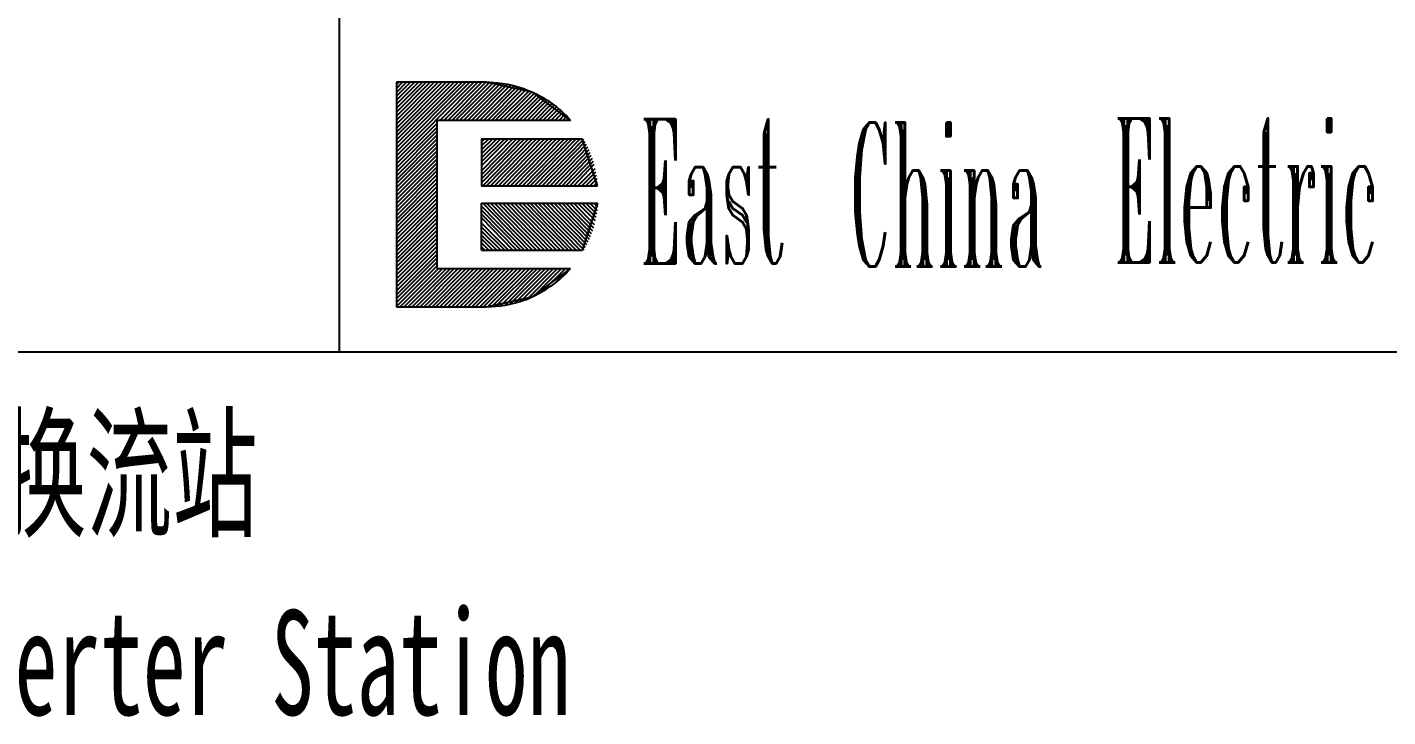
# Model space of a CAD drawing. Header units: millimetres. Extents: x 0 to 841, y 0 to 594.
# Drawn here: x 726.6 to 778.5, y 69 to 95.3 of the extents above; entities that cross this region are included whole.
import ezdxf
from ezdxf.enums import TextEntityAlignment as Align

# ---------------------------------------------------------------- set-up
doc = ezdxf.new("R2010")
doc.units = ezdxf.units.MM
doc.layers.add('GPDRAW', color=1, linetype='Continuous')
doc.layers.add('TITLE', color=1, linetype='Continuous')
doc.styles.add('ECL', font='', dxfattribs={"width": 0.7, "height": 3})
doc.styles.add('LXL', font='', dxfattribs={"width": 0.7, "height": 3})
doc.styles.add('ROMANT', font='ROMANT.SHX', dxfattribs={"width": 0.6})
doc.styles.get('ECL').set_extended_font_data('FangSong_GB2312')
doc.styles.get('LXL').set_extended_font_data('仿宋_GB2312')

# ---------------------------------------------------------------- blocks, each defined once
blk = doc.blocks.new('*U22')
at = {"layer": 'TITLE', "color": 1}
for points in [[(2.186, 9.311), (3.181, 10.304)], [(2.186, 9.159), (3.33, 10.304)], [(2.186, 9.007), (3.483, 10.304)], [(2.186, 8.858), (3.635, 10.304)], [(2.186, 8.706), (3.787, 10.304)], [(2.186, 8.554), (3.939, 10.304)], [(2.186, 8.402), (4.091, 10.304)], [(2.186, 8.252), (4.24, 10.304)], [(2.186, 8.1), (4.392, 10.304)], [(2.186, 7.948), (4.544, 10.304)], [(2.186, 7.796), (4.696, 10.304)], [(2.186, 7.644), (4.846, 10.304)], [(2.186, 7.492), (4.998, 10.304)], [(2.186, 7.343), (5.15, 10.304)], [(5.617, 10.304), (2.186, 10.304)], [(2.186, 9.463), (3.029, 10.304)], [(2.186, 9.917), (2.576, 10.304)], [(2.186, 9.767), (2.725, 10.304)], [(2.186, 9.615), (2.877, 10.304)], [(2.186, 10.221), (2.271, 10.304)], [(2.186, 10.069), (2.424, 10.304)], [(2.186, 10.304), (2.186, 1.733)], [(3.843, 8.847), (5.302, 10.304)], [(3.997, 8.847), (5.454, 10.304)], [(4.149, 8.847), (5.606, 10.304)], [(4.299, 8.847), (5.755, 10.304)], [(4.451, 8.847), (5.899, 10.296)], [(4.603, 8.847), (6.038, 10.285)], [(4.752, 8.847), (6.174, 10.269)], [(4.904, 8.847), (6.307, 10.247)], [(5.056, 8.847), (6.435, 10.226)], [(5.208, 8.847), (6.561, 10.199)], [(5.36, 8.847), (6.684, 10.17)], [(5.513, 8.847), (6.801, 10.135)], [(7.382, 9.922), (5.617, 10.304)], [(5.617, 10.304), (5.755, 10.304)], [(5.662, 8.847), (6.918, 10.101)], [(5.755, 10.304), (5.899, 10.296)], [(5.814, 8.847), (7.03, 10.063)], [(5.899, 10.296), (6.065, 10.279)], [(5.966, 8.847), (7.142, 10.023)], [(6.065, 10.279), (6.238, 10.258)], [(6.118, 8.847), (7.252, 9.981)], [(6.238, 10.258), (6.435, 10.226)], [(6.267, 8.847), (7.356, 9.933)], [(6.419, 8.847), (7.46, 9.887)], [(6.435, 10.226), (6.612, 10.186)], [(6.612, 10.186), (6.82, 10.133)], [(6.82, 10.133), (7.041, 10.061)], [(7.041, 10.061), (7.289, 9.962)], [(7.289, 9.962), (7.356, 9.933)], [(7.356, 9.933), (7.575, 9.831)], [(8.836, 8.847), (7.382, 9.922)], [(6.572, 8.847), (7.561, 9.837)], [(6.724, 8.847), (7.663, 9.783)], [(6.876, 8.847), (7.759, 9.73)], [(7.028, 8.847), (7.852, 9.674)], [(7.177, 8.847), (7.945, 9.615)], [(7.329, 8.847), (8.036, 9.554)], [(7.481, 8.847), (8.127, 9.493)], [(7.575, 9.831), (7.663, 9.783)], [(7.633, 8.847), (8.215, 9.426)], [(7.663, 9.783), (7.759, 9.73)], [(7.759, 9.73), (7.852, 9.674)], [(7.783, 8.847), (8.297, 9.362)], [(7.852, 9.674), (7.945, 9.615)], [(7.945, 9.615), (8.036, 9.554)], [(8.036, 9.554), (8.127, 9.493)], [(8.127, 9.493), (8.215, 9.426)], [(8.215, 9.426), (8.297, 9.362)], [(8.297, 9.362), (8.38, 9.293)], [(8.836, 8.847), (3.731, 8.847)], [(3.731, 8.847), (3.731, 3.189)], [(7.935, 8.847), (8.38, 9.293)], [(8.087, 8.847), (8.463, 9.223)], [(8.239, 8.847), (8.543, 9.151)], [(8.38, 9.293), (8.463, 9.223)], [(8.391, 8.847), (8.618, 9.076)], [(8.463, 9.223), (8.543, 9.151)], [(8.543, 9.151), (8.618, 9.076)], [(8.543, 8.847), (8.695, 9.002)], [(8.618, 9.076), (8.695, 9.002)], [(8.692, 8.847), (8.767, 8.922)], [(8.695, 9.002), (8.767, 8.922)], [(8.767, 8.922), (8.836, 8.847)], [(2.186, 7.19), (3.731, 8.732)], [(2.186, 7.038), (3.731, 8.58)], [(2.186, 6.886), (3.731, 8.431)], [(2.186, 6.734), (3.731, 8.279)], [(2.186, 6.582), (3.731, 8.127)], [(2.186, 6.433), (3.731, 7.975)], [(2.186, 6.281), (3.731, 7.823)], [(5.443, 8.145), (9.284, 8.145)], [(5.443, 6.465), (7.086, 8.145)], [(5.443, 6.617), (6.934, 8.145)], [(5.443, 6.766), (6.785, 8.145)], [(5.443, 6.918), (6.633, 8.145)], [(5.443, 7.113), (6.475, 8.145)], [(5.443, 7.265), (6.326, 8.145)], [(5.443, 7.417), (6.174, 8.145)], [(5.443, 7.567), (6.022, 8.145)], [(5.443, 7.719), (5.87, 8.145)], [(5.443, 7.873), (5.718, 8.145)], [(5.443, 8.023), (5.566, 8.145)], [(5.443, 8.145), (5.443, 6.353)], [(5.483, 6.353), (7.238, 8.145)], [(5.635, 6.353), (7.388, 8.145)], [(5.787, 6.353), (7.543, 8.145)], [(5.937, 6.353), (7.692, 8.145)], [(6.089, 6.353), (7.844, 8.145)], [(6.241, 6.353), (7.996, 8.145)], [(6.393, 6.353), (8.148, 8.145)], [(6.542, 6.353), (8.297, 8.145)], [(6.694, 6.353), (8.449, 8.145)], [(6.846, 6.353), (8.602, 8.145)], [(6.998, 6.353), (8.754, 8.145)], [(7.15, 6.353), (8.906, 8.145)], [(7.302, 6.353), (9.058, 8.145)], [(7.452, 6.353), (9.207, 8.145)], [(7.604, 6.353), (9.343, 8.132)], [(7.756, 6.353), (9.396, 8.036)], [(7.905, 6.353), (9.447, 7.935)], [(8.057, 6.353), (9.498, 7.833)], [(9.866, 6.353), (9.284, 8.145)], [(2.186, 6.129), (3.731, 7.671)], [(2.186, 5.977), (3.731, 7.521)], [(2.186, 5.827), (3.731, 7.369)], [(8.209, 6.353), (9.546, 7.729)], [(8.361, 6.353), (9.591, 7.623)], [(8.513, 6.353), (9.631, 7.513)], [(8.663, 6.353), (9.671, 7.401)], [(8.815, 6.353), (9.709, 7.287)], [(2.186, 5.675), (3.731, 7.217)], [(2.186, 5.523), (3.731, 7.065)], [(2.186, 5.371), (3.731, 6.916)], [(2.186, 5.219), (3.731, 6.764)], [(8.964, 6.353), (9.743, 7.169)], [(9.122, 6.353), (9.775, 7.009)], [(9.271, 6.353), (9.805, 6.884)], [(9.423, 6.353), (9.829, 6.758)], [(2.186, 5.067), (3.731, 6.612)], [(2.186, 4.918), (3.731, 6.46)], [(2.186, 4.766), (3.731, 6.308)], [(5.443, 6.353), (9.866, 6.353)], [(9.575, 6.353), (9.85, 6.628)], [(9.727, 6.353), (9.869, 6.497)], [(2.186, 4.614), (3.731, 6.155)], [(2.186, 4.462), (3.731, 6.006)], [(2.186, 4.312), (3.731, 5.854)], [(2.186, 4.158), (3.731, 5.702)], [(2.186, 4.008), (3.731, 5.553)], [(2.186, 3.856), (3.731, 5.401)], [(2.186, 3.704), (3.731, 5.246)], [(5.443, 3.891), (5.443, 5.686)], [(5.443, 5.686), (9.866, 5.686)], [(5.443, 5.574), (7.086, 3.891)], [(5.443, 5.422), (6.934, 3.891)], [(5.443, 5.27), (6.785, 3.891)], [(5.483, 5.686), (7.238, 3.891)], [(5.635, 5.686), (7.388, 3.891)], [(5.787, 5.686), (7.543, 3.891)], [(5.937, 5.686), (7.692, 3.891)], [(6.089, 5.686), (7.844, 3.891)], [(6.241, 5.686), (7.996, 3.891)], [(6.393, 5.686), (8.148, 3.891)], [(6.542, 5.686), (8.297, 3.891)], [(6.694, 5.686), (8.449, 3.891)], [(6.846, 5.686), (8.602, 3.891)], [(6.998, 5.686), (8.754, 3.891)], [(7.15, 5.686), (8.906, 3.891)], [(7.302, 5.686), (9.058, 3.891)], [(7.452, 5.686), (9.207, 3.891)], [(7.604, 5.686), (9.343, 3.904)], [(7.756, 5.686), (9.396, 4.003)], [(7.905, 5.686), (9.447, 4.101)], [(8.057, 5.686), (9.498, 4.203)], [(8.209, 5.686), (9.546, 4.307)], [(8.361, 5.686), (9.591, 4.416)], [(8.513, 5.686), (9.631, 4.526)], [(8.663, 5.686), (9.671, 4.635)], [(8.815, 5.686), (9.709, 4.75)], [(8.964, 5.686), (9.743, 4.867)], [(9.122, 5.686), (9.775, 5.03)], [(9.271, 5.686), (9.805, 5.155)], [(9.866, 5.686), (9.284, 3.891)], [(9.423, 5.686), (9.829, 5.281)], [(9.575, 5.686), (9.85, 5.409)], [(9.727, 5.686), (9.869, 5.542)], [(2.186, 3.552), (3.731, 5.096)], [(2.186, 3.403), (3.731, 4.944)], [(2.186, 3.251), (3.731, 4.792)], [(5.443, 5.12), (6.633, 3.891)], [(5.443, 4.923), (6.475, 3.891)], [(5.443, 4.774), (6.326, 3.891)], [(2.186, 3.098), (3.731, 4.64)], [(2.186, 2.949), (3.731, 4.491)], [(2.186, 2.794), (3.731, 4.339)], [(2.186, 2.642), (3.731, 4.187)], [(5.443, 4.622), (6.174, 3.891)], [(5.443, 4.47), (6.022, 3.891)], [(5.443, 4.32), (5.87, 3.891)], [(5.443, 4.166), (5.718, 3.891)], [(2.186, 2.493), (3.731, 4.037)], [(2.186, 2.341), (3.731, 3.883)], [(2.186, 2.189), (3.731, 3.731)], [(5.443, 4.013), (5.566, 3.891)], [(5.443, 3.891), (9.284, 3.891)], [(2.186, 2.039), (3.731, 3.581)], [(2.186, 1.887), (3.731, 3.429)], [(2.186, 1.735), (3.731, 3.277)], [(2.335, 1.733), (3.795, 3.189)], [(2.488, 1.733), (3.947, 3.189)], [(2.64, 1.733), (4.096, 3.189)], [(2.792, 1.733), (4.248, 3.189)], [(2.944, 1.733), (4.4, 3.189)], [(3.096, 1.733), (4.552, 3.189)], [(3.245, 1.733), (4.702, 3.189)], [(3.397, 1.733), (4.854, 3.189)], [(3.549, 1.733), (5.006, 3.189)], [(3.699, 1.733), (5.158, 3.189)], [(3.731, 3.189), (8.836, 3.189)], [(3.731, 3.189), (8.836, 3.189)], [(3.851, 1.733), (5.31, 3.189)], [(4.005, 1.733), (5.462, 3.189)], [(4.155, 1.733), (5.611, 3.189)], [(4.307, 1.733), (5.763, 3.189)], [(4.459, 1.733), (5.915, 3.189)], [(4.608, 1.733), (6.067, 3.189)], [(4.76, 1.733), (6.217, 3.189)], [(4.912, 1.733), (6.369, 3.189)], [(5.064, 1.733), (6.521, 3.189)], [(5.214, 1.733), (6.673, 3.189)], [(5.368, 1.733), (6.825, 3.189)], [(5.518, 1.733), (6.977, 3.189)], [(5.67, 1.733), (7.126, 3.189)], [(5.827, 1.738), (7.278, 3.189)], [(5.99, 1.749), (7.43, 3.189)], [(6.158, 1.767), (7.58, 3.189)], [(6.337, 1.794), (7.732, 3.189)], [(6.526, 1.831), (7.887, 3.189)], [(6.726, 1.877), (8.036, 3.189)], [(6.942, 1.941), (8.188, 3.189)], [(7.177, 2.026), (8.34, 3.189)], [(7.382, 2.114), (8.836, 3.189)], [(7.444, 2.141), (8.489, 3.189)], [(7.759, 2.309), (8.642, 3.189)], [(8.215, 2.61), (8.794, 3.189)], [(8.727, 3.072), (8.836, 3.189)], [(8.802, 3.149), (8.762, 3.189)], [(8.164, 2.573), (8.249, 2.637)], [(8.249, 2.637), (8.335, 2.706)], [(8.335, 2.706), (8.417, 2.776)], [(8.417, 2.776), (8.497, 2.845)], [(8.497, 2.845), (8.578, 2.92)], [(8.578, 2.92), (8.652, 2.994)], [(8.652, 2.994), (8.727, 3.072)], [(5.617, 1.733), (7.382, 2.114)], [(7.177, 2.026), (7.444, 2.141)], [(7.444, 2.141), (7.759, 2.309)], [(7.759, 2.309), (7.895, 2.389)], [(7.895, 2.389), (7.985, 2.448)], [(7.985, 2.448), (8.076, 2.512)], [(8.076, 2.512), (8.164, 2.573)], [(2.186, 1.733), (5.617, 1.733)], [(5.617, 1.733), (5.827, 1.738)], [(5.827, 1.738), (5.99, 1.749)], [(5.99, 1.749), (6.158, 1.767)], [(6.158, 1.767), (6.337, 1.794)], [(6.337, 1.794), (6.526, 1.831)], [(6.526, 1.831), (6.726, 1.877)], [(6.726, 1.877), (6.942, 1.941)], [(6.942, 1.941), (7.177, 2.026)]]:
    blk.add_lwpolyline(points, dxfattribs=at)
at = {"layer": 'TITLE', "color": 1, "style": 'ROMANT', "width": 0.32}
for s, p in [('East', (14.238, 6.138)), ('Electric', (34.638, 6.173)), ('China', (23.231, 6.015))]:
    blk.add_text(s, height=5.5, dxfattribs=at).set_placement(p, align=Align.MIDDLE_CENTER)
blk = doc.blocks.new('*U23')
at = {"color": 0, "style": 'LXL', "width": 0.6}
for s, p in [('拉合尔±660kV换流站', (-0.137, 3.564)), ('±660kV Lahore Converter Station', (1.21, -3.581))]:
    blk.add_text(s, height=4, dxfattribs=at).set_placement(p, align=Align.MIDDLE)
blk = doc.blocks.new('XXDAFRAM-CH-HENG-A1')
at = {"layer": 'GPDRAW'}
for p, q in [((738.5, 122.267), (738.5, 82.889)), ((831, 82.889), (646, 82.889))]:
    blk.add_line(p, q, dxfattribs=at)
for name, p in [('*U22', (738.5, 82.889)), ('*U23', (720, 74.765))]:
    blk.add_blockref(name, p)
at = {"linetype": 'Continuous', "style": 'ECL', "width": 0.7}
for tag, height, p in [('DESIGNSTATUS', 3.5, (818.853, 76.574)), ('DESIGNSTATUS', 3.5, (818.853, 76.574)), ('ENDESIGNSTATUS', 3.5, (818.89, 70.889)), ('ENDESIGNSTATUS', 3.5, (818.89, 70.889)), ('O', 4, (784.75, 63.46)), ('G', 4, (821.75, 63.46)), ('V', 4, (778.583, 63.46)), ('L', 4, (790.917, 63.46)), ('N', 4, (797.083, 63.46)), ('D', 4, (809.417, 63.46)), ('W', 4, (815.583, 63.46)), ('VEREN40', 4, (827.822, 63.302)), ('DWGNAME1', 5, (768.762, 48.806)), ('DWGENAME1', 5, (768.979, 42.707)), ('DWGNAME', 5, (768.733, 42.425)), ('DWGNAME2', 5, (769.115, 35.27)), ('DWGENAME', 5, (769.239, 35.309)), ('DWGENAME2', 5, (769.396, 28.811)), ('DWGNO', 5, (758.81, 15.139)), ('VEREN40', 4, (825.773, 15.223))]:
    blk.add_attdef(tag, text='', height=height, dxfattribs=at).set_placement(p, align=Align.MIDDLE)
at = {"style": 'ECL', "width": 0.7, "flags": 1}
for p in [(697.389, 48.278), (697.389, 40.278), (697.389, 32.278), (697.389, 24.278)]:
    blk.add_attdef('DATE', text='', height=5, dxfattribs=at).set_placement(p, align=Align.MIDDLE)
for tag, p in [('SJ1', (666.556, 44.278)), ('JH', (666.556, 36.278)), ('SH1', (666.556, 28.278)), ('PZ', (666.556, 20.278)), ('BL', (666.556, 10))]:
    blk.add_attdef(tag, p, '', height=5, dxfattribs=at)

msp = doc.modelspace()

# ---------------------------------------------------------------- block references
msp.add_blockref('XXDAFRAM-CH-HENG-A1', (0, 0))

doc.saveas('drawing.dxf')
